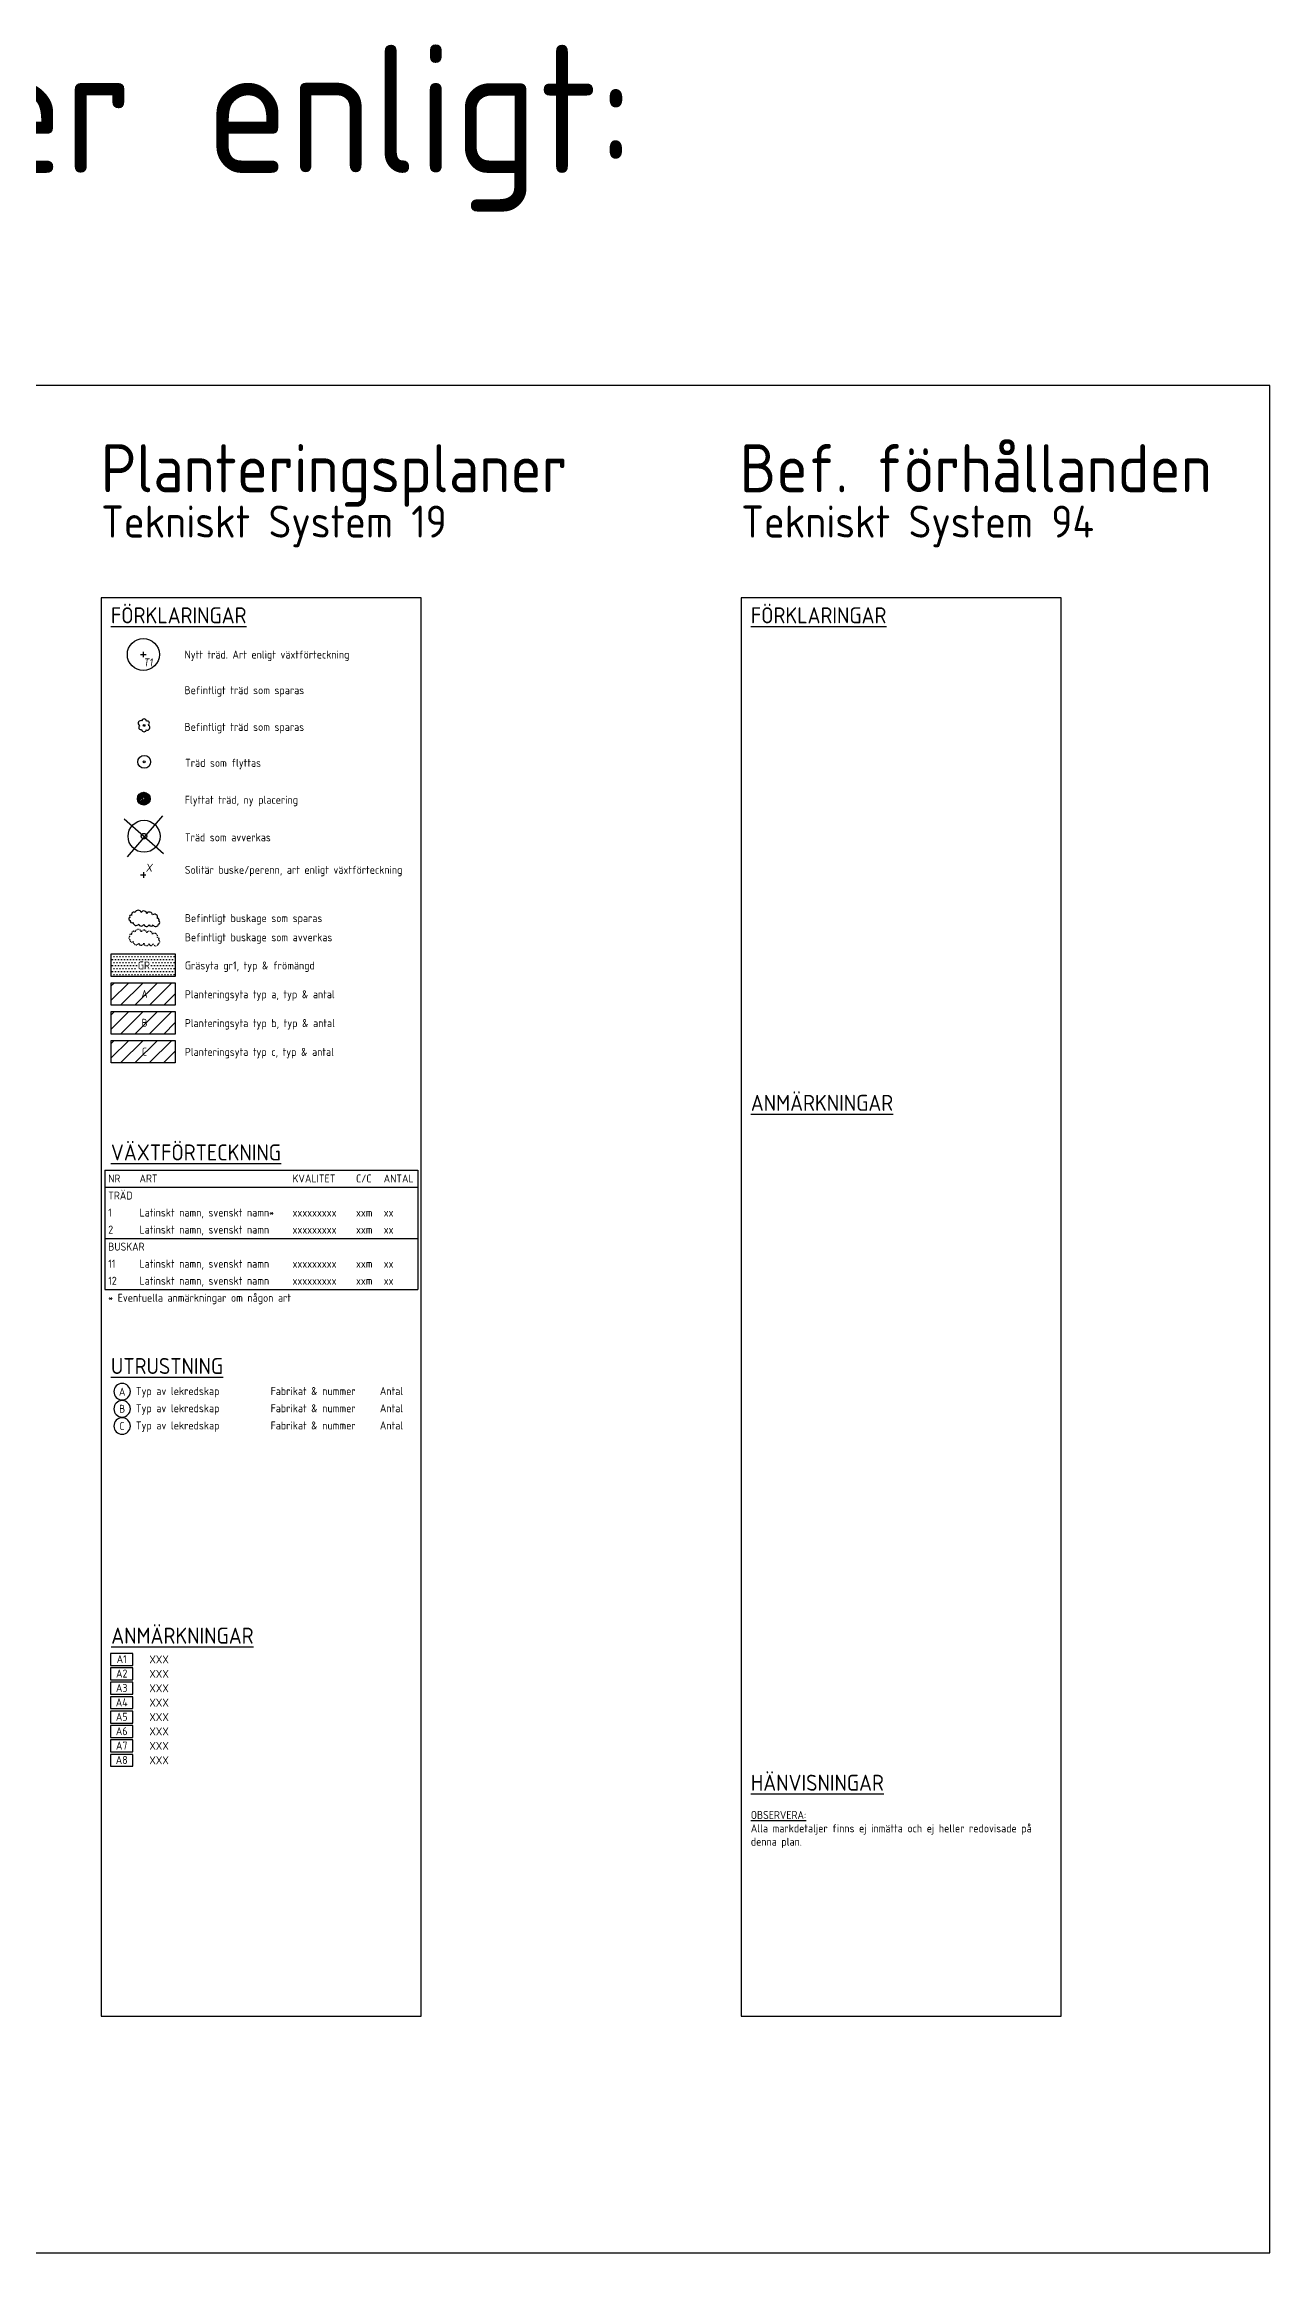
# Model space of a CAD drawing. Header units: metres. Extents: x 117388 to 123031, y 6148214 to 6150604.
# Drawn here: x 122878 to 123031.2, y 6148256.6 to 6148532.6 of the extents above; entities that cross this region are included whole.
import ezdxf
from ezdxf.enums import TextEntityAlignment as Align

# ---------------------------------------------------------------- set-up
doc = ezdxf.new("R2010")
doc.units = ezdxf.units.M
doc.header["$LTSCALE"] = 0.4
doc.linetypes.add('AA_DOT_1', pattern=[0.8, 0.2, -0.6])
doc.layers.get('0').update_dxf_attribs({"linetype": 'CONTINUOUS'})
doc.layers.get('DEFPOINTS').update_dxf_attribs({"color": 5, "linetype": 'CONTINUOUS'})
for name, color, linetype in [('19_anmärk', 1, 'CONTINUOUS'), ('19_BEF', 9, 'CONTINUOUS'), ('19_buskar', 3, 'CONTINUOUS'), ('19_gr-yta', 4, 'CONTINUOUS'), ('19_PL-YTA-A', 9, 'CONTINUOUS'), ('19_PL-YTA-B', 4, 'CONTINUOUS'), ('19_PL-YTA-C', 1, 'CONTINUOUS'), ('19_riv-buskar', 4, 'AA_DOT_1'), ('19_T', 1, 'CONTINUOUS'), ('19_TRAD', 3, 'CONTINUOUS'), ('19_träd', 3, 'CONTINUOUS'), ('19_txt', 1, 'CONTINUOUS'), ('19_utr', 3, 'CONTINUOUS'), ('94_txt', 1, 'CONTINUOUS'), ('NRTEXT', 2, 'CONTINUOUS')]:
    doc.layers.add(name, color=color, linetype=linetype)
doc.styles.add('ISO', font='iso.shx')
pattern_1 = [(45, (121933.133, 6148253.707), (-0.8980256, 0.8980256), [])]

# ---------------------------------------------------------------- blocks, each defined once
blk = doc.blocks.new('_BUSKAGE')
blk.add_lwpolyline([(4.41, -0.09, 0.7808), (2.88, 0.99, 0.7808), (1.08, 1.35, 0.7808), (-0.63, 1.71, 0.7808), (-2.52, 1.71, 0.7808), (-3.6, 0.9, 0.7808), (-4.23, 0.18, 0.7808), (-4.14, -0.72, 0.7808), (-3.15, -1.35, 0.7808), (-1.44, -1.89, 0.7808), (0.18, -1.89, 0.7808), (1.8, -2.07, 0.7808), (3.06, -2.07, 0.7808), (4.77, -1.89, 0.7808), (4.77, -0.9, 0.7808), (4.41, -0.09, 0.7808)], format="xyb", close=True)
blk = doc.blocks.new('Flyttat träd')
h = blk.add_hatch()
h.set_pattern_fill('ANSI31', color=256, scale=0.1, style=0)
h.set_pattern_definition([(45, (-492.00868, -446.62096), (-0.2245064, 0.2245064), [])])
h.paths.add_polyline_path([(-1.99, -0.01, 1), (2.01, -0.01, 1)])
h.paths.add_polyline_path([(0.35, 0, -1), (-0.35, 0, -1)], flags=16)
for centre, radius in [((0.01, -0.01), 2), ((0, 0), 0.347)]:
    blk.add_circle(centre, radius)
blk = doc.blocks.new('Befintligt träd')
for centre, radius in [((0.01, -0.01), 2), ((0, 0), 0.347)]:
    blk.add_circle(centre, radius)
blk = doc.blocks.new('Träd som avverkas')
for p, q in [((-6.18, 5.42), (6.12, -5.37)), ((5.84, 6.35), (-5.25, -6.44))]:
    blk.add_line(p, q)
for centre, radius in [((0.03, -0.04), 5), ((-0.01, -0.01), 0.866)]:
    blk.add_circle(centre, radius)
blk = doc.blocks.new('LÖVTRÄD', base_point=(2, 2))
blk.add_circle((2, 2), 0.08)
for centre, radius, start, end in [((1.712, 2.192), 0.222, 59.744, 239.744), ((1.712, 1.808), 0.179, 116.565, 296.565), ((2, 2.352), 0.208, 0, 180), ((2.288, 1.808), 0.222, 239.744, 59.744), ((2.288, 2.192), 0.179, 296.565, 116.565), ((2, 1.648), 0.208, 180, 0)]:
    blk.add_arc(centre, radius, start, end)
blk = doc.blocks.new('NR')
blk.add_circle((0, 2.57), 2.57)
at = {"layer": 'NRTEXT', "style": 'ISO'}
blk.add_attdef('NR', text='', height=2.5, dxfattribs=at).set_placement((0, 2.57), align=Align.MIDDLE_CENTER)
blk = doc.blocks.new('_ANM')
at = {"color": 0}
blk.add_lwpolyline([(-3.46, -1.95), (3.46, -1.95), (3.46, 1.76), (-3.46, 1.76)], close=True, dxfattribs=at)
at = {"color": 4, "style": 'ISO'}
blk.add_attdef('ANM', text='', height=2.5, dxfattribs=at).set_placement((0, 0), align=Align.MIDDLE_CENTER)
blk = doc.blocks.new('Nytt träd')
for p, q in [((-0.87, 0), (0.87, 0)), ((0, -0.87), (0, 0.87))]:
    blk.add_line(p, q)
blk.add_circle((0, 0), 5)
at = {"color": 3, "style": 'ISO', "oblique": 9}
blk.add_attdef('TRADSORT', (0, -3.75), '', height=2.5, dxfattribs=at)
blk = doc.blocks.new('Ny buske')
for p, q in [((-0.9, 0), (0.83, 0)), ((0, 0.83), (0, -0.9))]:
    blk.add_line(p, q)
at = {"color": 3, "style": 'ISO', "oblique": 9}
blk.add_attdef('SOLITÄR', (0.74, 0.95), '', height=2.5, dxfattribs=at)

msp = doc.modelspace()

# ---------------------------------------------------------------- hatches: boundary and pattern name
at = {"layer": '19_gr-yta'}
h = msp.add_hatch(dxfattribs=at)
h.set_pattern_fill('DOTS', color=256, scale=6, style=0)
h.set_pattern_definition([(0, (122398.48732, 6148243.09132), (0.1875, 0.375), [0, -0.375])])
h.paths.add_polyline_path([(122886.39, 6148416.086), (122886.39, 6148418.905), (122894.39, 6148418.905), (122894.39, 6148416.086)])
h.paths.add_polyline_path([(122889.472, 6148416.711), (122891.258, 6148416.711), (122891.258, 6148418.211), (122889.472, 6148418.211)], flags=24)
at = {"layer": '19_PL-YTA-A'}
h = msp.add_hatch(dxfattribs=at)
h.set_pattern_fill('ANSI31', color=256, scale=0.4, style=0)
h.set_pattern_definition(pattern_1)
h.paths.add_polyline_path([(122886.39, 6148412.486), (122886.39, 6148415.305), (122894.39, 6148415.305), (122894.39, 6148412.486)])
h.paths.add_polyline_path([(122890.007, 6148413.145), (122891.079, 6148413.145), (122891.079, 6148414.645), (122890.007, 6148414.645)], flags=24)
at = {"layer": '19_PL-YTA-B'}
h = msp.add_hatch(dxfattribs=at)
h.set_pattern_fill('ANSI31', color=256, scale=0.4, style=0)
h.set_pattern_definition(pattern_1)
h.paths.add_polyline_path([(122886.39, 6148408.886), (122886.39, 6148411.705), (122894.39, 6148411.705), (122894.39, 6148408.886)])
h.paths.add_polyline_path([(122890.007, 6148409.545), (122891.079, 6148409.545), (122891.079, 6148411.045), (122890.007, 6148411.045)], flags=24)
at = {"layer": '19_PL-YTA-C'}
h = msp.add_hatch(dxfattribs=at)
h.set_pattern_fill('ANSI31', color=256, scale=0.4, angle=360, style=0)
h.set_pattern_definition([(45, (121933.133, 6148253.707), (-0.8980256, 0.8980256), [])])
h.paths.add_polyline_path([(122886.39, 6148405.286), (122886.39, 6148408.105), (122894.39, 6148408.105), (122894.39, 6148405.286)])
h.paths.add_polyline_path([(122890.007, 6148405.945), (122891.079, 6148405.945), (122891.079, 6148407.445), (122890.007, 6148407.445)], flags=24)

# ---------------------------------------------------------------- linework, layer by layer
at = {"layer": '19_txt'}
for p, q in [((122885.57, 6148391.879), (122885.57, 6148376.969)), ((122885.57, 6148391.879), (122924.729, 6148391.879)), ((122924.729, 6148391.879), (122924.729, 6148376.969)), ((122885.57, 6148389.749), (122924.729, 6148389.749)), ((122885.57, 6148383.359), (122924.729, 6148383.359)), ((122885.57, 6148376.969), (122924.729, 6148376.969))]:
    msp.add_line(p, q, dxfattribs=at)
for points in [[(122886.39, 6148416.086), (122886.39, 6148418.905), (122894.39, 6148418.905), (122894.39, 6148416.086)], [(122886.39, 6148412.486), (122886.39, 6148415.305), (122894.39, 6148415.305), (122894.39, 6148412.486)], [(122886.39, 6148408.886), (122886.39, 6148411.705), (122894.39, 6148411.705), (122894.39, 6148408.886)], [(122886.39, 6148405.286), (122886.39, 6148408.105), (122894.39, 6148408.105), (122894.39, 6148405.286)]]:
    msp.add_lwpolyline(points, close=True, dxfattribs=at)
at = {"layer": 'DEFPOINTS', "flags": 128}
for points in [[(122398.427, 6148256.577), (123031.202, 6148256.577), (123031.202, 6148489.931), (122398.427, 6148489.931)], [(122885.13, 6148463.42), (122885.13, 6148286.14), (122925.13, 6148286.14), (122925.13, 6148463.42)], [(122885.13, 6148463.42), (122885.13, 6148286.14), (122925.13, 6148286.14), (122925.13, 6148463.42)], [(122965.13, 6148463.42), (122965.13, 6148286.14), (123005.13, 6148286.14), (123005.13, 6148463.42)]]:
    msp.add_lwpolyline(points, close=True, dxfattribs=at)

# ---------------------------------------------------------------- block references
at = {"layer": '19_anmärk', "xscale": 0.3999999999941792, "yscale": 0.3999999999941792, "zscale": 0.3999999999941792}
for p, values in [((122887.697, 6148330.77), {'ANM': 'A1'}), ((122887.697, 6148328.97), {'ANM': 'A2'}), ((122887.697, 6148327.17), {'ANM': 'A3'}), ((122887.697, 6148325.37), {'ANM': 'A4'}), ((122887.697, 6148323.57), {'ANM': 'A5'}), ((122887.697, 6148321.77), {'ANM': 'A6'}), ((122887.697, 6148319.97), {'ANM': 'A7'}), ((122887.697, 6148318.17), {'ANM': 'A8'})]:
    msp.add_blockref('_ANM', p, dxfattribs=at).add_auto_attribs(values)
at = {"layer": '19_BEF'}
for name, p, xscale, yscale, zscale in [('LÖVTRÄD', (122890.49, 6148447.469), 1.440000000002328, 1.440000000002328, 1.440000000002328), ('Befintligt träd', (122890.509, 6148442.915), 0.3999999999941792, 0.3999999999941792, 0.3999999999941792)]:
    msp.add_blockref(name, p, dxfattribs=dict(at, xscale=xscale, yscale=yscale, zscale=zscale))
at = {"layer": '19_buskar', "xscale": 0.3999999999941792, "yscale": 0.3999999999941792, "zscale": 0.3999999999941792}
msp.add_blockref('Ny buske', (122890.402, 6148428.792), dxfattribs=at).add_auto_attribs({'SOLITÄR': 'X'})
msp.add_blockref('_BUSKAGE', (122890.395, 6148423.388), dxfattribs=at)
at = {"layer": '19_riv-buskar', "xscale": 0.3999999999941792, "yscale": 0.3999999999941792, "zscale": 0.3999999999941792}
msp.add_blockref('_BUSKAGE', (122890.395, 6148420.987), dxfattribs=at)
at = {"layer": '19_TRAD', "xscale": 0.3999999999941792, "yscale": 0.3999999999941792, "zscale": 0.3999999999941792}
for name, p in [('Flyttat träd', (122890.455, 6148438.307)), ('Träd som avverkas', (122890.478, 6148433.622))]:
    msp.add_blockref(name, p, dxfattribs=at)
at = {"layer": '19_träd', "xscale": 0.3999999999941792, "yscale": 0.3999999999941792, "zscale": 0.3999999999941792}
msp.add_blockref('Nytt träd', (122890.402, 6148456.33), dxfattribs=at).add_auto_attribs({'TRADSORT': 'T1'})
at = {"layer": '19_utr'}
ref = msp.add_blockref('NR', (122887.752, 6148363.176), dxfattribs=dict(at, xscale=-0.3999999999941792, yscale=0.3999999999068677, zscale=0.4))
ref.add_attrib('NR', 'A', dxfattribs={"layer": '19_T', "height": 1, "style": 'ISO'}).set_placement((122887.752, 6148364.205), align=Align.MIDDLE_CENTER)
ref = msp.add_blockref('NR', (122887.752, 6148361.026), dxfattribs=dict(at, xscale=-0.3999999999941792, yscale=0.3999999999068677, zscale=0.4))
ref.add_attrib('NR', 'B', dxfattribs={"layer": '19_T', "height": 1, "style": 'ISO'}).set_placement((122887.752, 6148362.055), align=Align.MIDDLE_CENTER)
ref = msp.add_blockref('NR', (122887.752, 6148358.876), dxfattribs=dict(at, xscale=-0.3999999999941792, yscale=0.3999999999068677, zscale=0.4))
ref.add_attrib('NR', 'C', dxfattribs={"layer": '19_T', "height": 1, "style": 'ISO'}).set_placement((122887.752, 6148359.904), align=Align.MIDDLE_CENTER)

# ---------------------------------------------------------------- texts
at = {"layer": '19_txt', "color": 7, "style": 'ISO'}
for s, p in [('%%uFÖRKLARINGAR', (122886.349, 6148460.22)), ('%%uVÄXTFÖRTECKNING', (122886.349, 6148393.097)), ('%%uUTRUSTNING', (122886.349, 6148366.403)), ('%%uANMÄRKNINGAR', (122886.39, 6148332.703))]:
    msp.add_text(s, height=2, dxfattribs=at).set_placement(p)
at = {"layer": '19_txt', "style": 'ISO'}
for s, p in [('GR', (122889.722, 6148416.961)), ('NR', (122886.015, 6148390.341)), ('ART', (122889.924, 6148390.341)), ('KVALITET', (122909.049, 6148390.341)), ('C/C', (122916.985, 6148390.341)), ('ANTAL', (122920.442, 6148390.341)), ('TRÄD', (122886.015, 6148388.211)), ('1', (122886.015, 6148386.081)), ('Latinskt namn, svenskt namn*', (122889.924, 6148386.081)), ('xxxxxxxxx', (122909.049, 6148386.081)), ('xxm', (122916.985, 6148386.081)), ('xx', (122920.442, 6148386.081)), ('2', (122886.015, 6148383.951)), ('BUSKAR', (122886.015, 6148381.821)), ('Latinskt namn, svenskt namn', (122889.924, 6148383.951)), ('xxxxxxxxx', (122909.049, 6148383.951)), ('xxm', (122916.985, 6148383.951)), ('xx', (122920.442, 6148383.951)), ('11', (122886.015, 6148379.691)), ('Latinskt namn, svenskt namn', (122889.924, 6148379.691)), ('xxxxxxxxx', (122909.049, 6148379.691)), ('xxm', (122916.985, 6148379.691)), ('xx', (122920.442, 6148379.691)), ('12', (122886.015, 6148377.561)), ('Latinskt namn, svenskt namn', (122889.924, 6148377.561)), ('xxxxxxxxx', (122909.049, 6148377.561)), ('xxm', (122916.985, 6148377.561)), ('xx', (122920.442, 6148377.561)), ('* Eventuella anmärkningar om någon art', (122886.015, 6148375.431)), ('Typ av lekredskap', (122889.472, 6148363.775)), ('Fabrikat & nummer', (122906.314, 6148363.775)), ('Antal', (122919.97, 6148363.775)), ('Typ av lekredskap', (122889.472, 6148361.625)), ('Fabrikat & nummer', (122906.314, 6148361.625)), ('Antal', (122919.97, 6148361.625)), ('Typ av lekredskap', (122889.472, 6148359.474)), ('Fabrikat & nummer', (122906.314, 6148359.474)), ('Antal', (122919.97, 6148359.474)), ('XXX', (122891.154, 6148330.236)), ('XXX', (122891.154, 6148328.436)), ('XXX', (122891.154, 6148326.636)), ('XXX', (122891.154, 6148324.836)), ('XXX', (122891.154, 6148323.036)), ('XXX', (122891.154, 6148321.236)), ('XXX', (122891.154, 6148319.436)), ('XXX', (122891.154, 6148317.636))]:
    msp.add_text(s, height=1, dxfattribs=at).set_placement(p)
for s, p in [('A', (122890.543, 6148413.895)), ('B', (122890.543, 6148410.295)), ('C', (122890.543, 6148406.695))]:
    msp.add_text(s, height=1, dxfattribs=at).set_placement(p, align=Align.MIDDLE_CENTER)
at = {"layer": '19_txt', "char_height": 1, "attachment_point": 1, "style": 'ISO'}
for s, insert, width in [('Nytt träd. Art enligt växtförteckning', (122895.549, 6148456.816), 29.05203), ('Befintligt träd som sparas', (122895.549, 6148452.365), 17.28571), ('Befintligt träd som sparas', (122895.549, 6148447.772), 17.28571), ('Träd som flyttas', (122895.623, 6148443.286), 11.21429), ('Flyttat träd, ny placering', (122895.583, 6148438.666), 17.21429), ('Träd som avverkas', (122895.603, 6148433.977), 12.21429), ('Solitär buske/perenn, art enligt växtförteckning', (122895.59, 6148429.913), 29.54012), ('Befintligt buskage som sparas', (122895.59, 6148423.884), 19.42857), ('Befintligt buskage som avverkas', (122895.59, 6148421.483), 20.92857), ('Gräsyta gr1, typ & frömängd', (122895.59, 6148417.961), 18.07143), ('Planteringsyta typ a, typ & antal', (122895.59, 6148414.361), 19.35714), ('Planteringsyta typ b, typ & antal', (122895.59, 6148410.761), 19.28571), ('Planteringsyta typ c, typ & antal', (122895.59, 6148407.161), 19.28571)]:
    msp.add_mtext(s, dxfattribs=dict(at, insert=insert, width=width))
at = {"layer": '94_txt', "color": 7, "style": 'ISO'}
for s, p in [('%%uFÖRKLARINGAR', (122966.33, 6148460.22)), ('%%uANMÄRKNINGAR', (122966.33, 6148399.292)), ('%%uHÄNVISNINGAR', (122966.33, 6148314.325))]:
    msp.add_text(s, height=2, dxfattribs=at).set_placement(p)
at = {"layer": '94_txt', "insert": (122966.33, 6148311.796), "char_height": 1, "width": 38.8, "attachment_point": 1, "style": 'ISO'}
msp.add_mtext('{\\LOBSERVERA:}\\PAlla markdetaljer finns ej inmätta och ej heller redovisade på denna plan.', dxfattribs=at)
at = {"layer": 'DEFPOINTS', "style": 'ISO'}
for s, height, p in [('Finns det inget fördefinierat lager skapas nytt lager enligt:', 16, (122407.027, 6148516.514)), ('Planteringsplaner', 6, (122885.092, 6148476.6)), ('Bef. förhållanden', 6, (122964.938, 6148476.6)), ('Tekniskt System 19', 4, (122885.13, 6148470.935)), ('Tekniskt System 94', 4, (122965.13, 6148470.935))]:
    msp.add_text(s, height=height, dxfattribs=at).set_placement(p)

doc.saveas('drawing.dxf')
